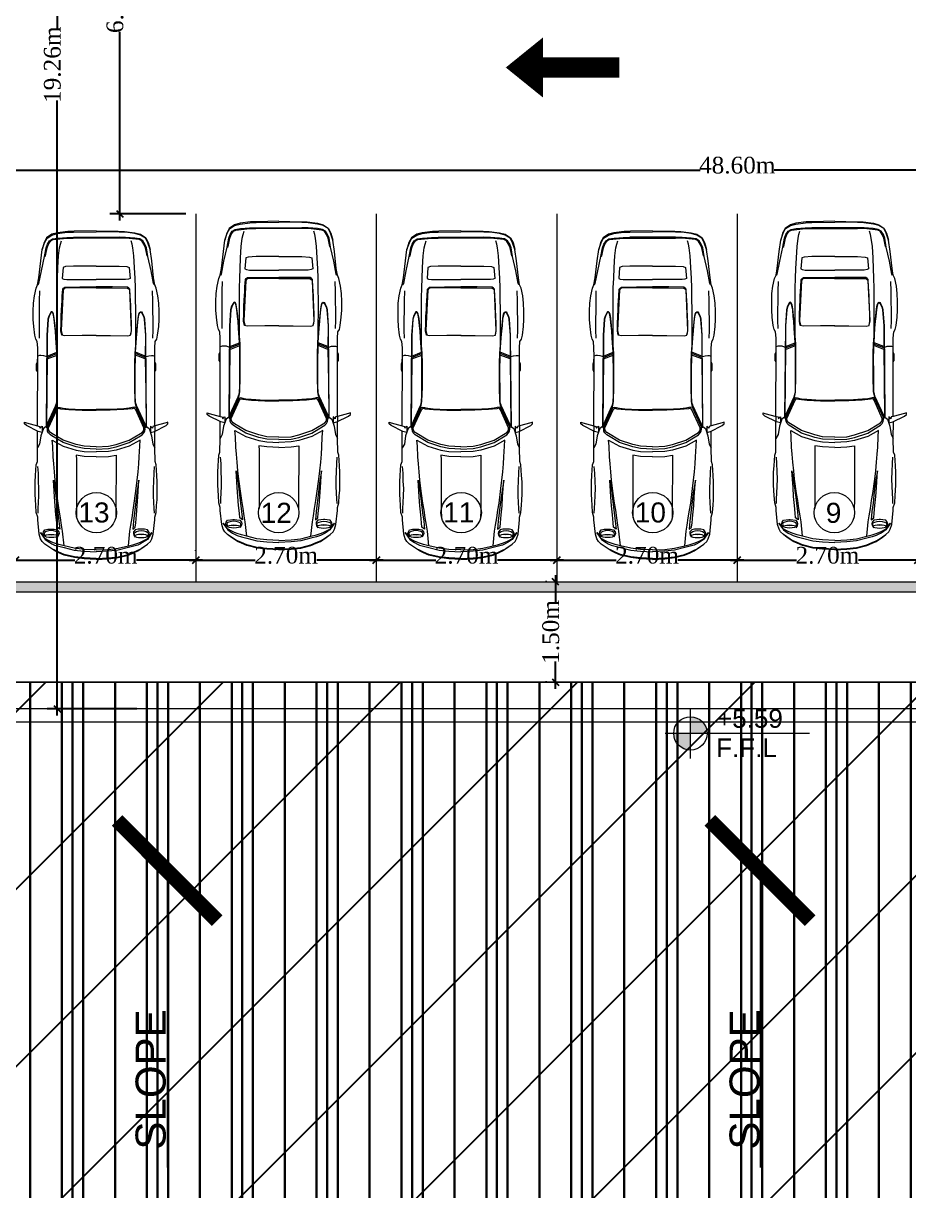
# Model space of a CAD drawing. Header units: millimetres. Extents: x -9083 to 924194, y -232449 to 321637.
# Drawn here: x 621405 to 634652, y 243493 to 260947 of the extents above; entities that cross this region are included whole.
import ezdxf

# ---------------------------------------------------------------- set-up
doc = ezdxf.new("R2010")
doc.units = ezdxf.units.MM
doc.header["$LTSCALE"] = 400
doc.header["$MEASUREMENT"] = 0
doc.header["$PDMODE"] = 3
doc.linetypes.add('CENTER', pattern=[2, 1.25, -0.25, 0.25, -0.25])
doc.layers.get('0').update_dxf_attribs({"lineweight": 0, "true_color": 0xff1414})
doc.layers.get('Defpoints').update_dxf_attribs({"color": 8, "lineweight": 5})
for name, color, linetype, lineweight in [('A-ANNO-DIMS', 134, 'Continuous', 9), ('A-TEXT', 7, 'Continuous', 0), ('AR-AXIS', 252, 'CENTER', 20), ('AR-dim-in', 134, 'Continuous', 0), ('AR-Level', 120, 'Continuous', 13), ('AR-Parapet', 2, 'Continuous', 18), ('AR-WALL', 1, 'Continuous', 30), ('DIM-OUT', 3, 'Continuous', 5), ('HATCH', 15, 'Continuous', 0), ('LANDSCAPE', 251, 'Continuous', 0), ('P-Furniture', 8, 'Continuous', 5), ('P-visible0', 111, 'Continuous', 18)]:
    doc.layers.add(name, color=color, linetype=linetype, lineweight=lineweight)
doc.layers.add('HACH', color=8, linetype='Continuous')
doc.styles.add('arial', font='arial.ttf', dxfattribs={"width": 0.8, "height": 2.2})
doc.styles.add('Arial_1', font='arial.ttf', dxfattribs={"height": 300})
doc.styles.add('FIRAS TEXT', font='arial.ttf')
doc.styles.add('ms-100', font='simplex.shx', dxfattribs={"width": 0.8})
doc.styles.add('ROMAN', font='times.ttf')
doc.dimstyles.new('ms-100', dxfattribs={"dimtxt": 0.4, "dimasz": 0.1, "dimexe": 0.1, "dimexo": 0.1, "dimgap": 0, "dimtad": 0, "dimdec": 0, "dimlfac": 100, "dimdsep": 46, "dimtxsty": 'ms-100', "dimblk": 'OPEN90', "dimcen": 0.15, "dimdle": 0.1, "dimse1": 1, "dimse2": 1, "dimclrd": 250, "dimclre": 250, "dimadec": 0, "dimazin": 0, "dimtfac": 1, "dimtdec": 0, "dimtix": 1, "dimtmove": 1, "dimatfit": 3, "dimldrblk": 'ARCHTICK', "dimfxl": 1, "dimtolj": 1, "dimtzin": 0, "dimlwd": -1, "dimlwe": -1, "dimarcsym": 0})
doc.dimstyles.new('SITE DIM', dxfattribs={"dimscale": 0, "dimtxt": 250, "dimasz": 100, "dimexe": 150, "dimexo": 150, "dimgap": 0, "dimtad": 0, "dimlfac": 0.001, "dimzin": 0, "dimdsep": 46, "dimtxsty": 'ROMAN', "dimblk": 'OBLIQUE', "dimcen": 150, "dimdle": 100, "dimclrd": 1, "dimclre": 1, "dimclrt": 3, "dimadec": 0, "dimazin": 0, "dimtfac": 100, "dimtix": 1, "dimtofl": 0, "dimtmove": 0, "dimatfit": 0, "dimldrblk": 'OBLIQUE', "dimfxl": 150, "dimtvp": 0.285714, "dimtolj": 1, "dimtzin": 0, "dimarcsym": 0})

# ---------------------------------------------------------------- blocks, each defined once
blk = doc.blocks.new('_Open90')
at = {"color": 0, "linetype": 'ByBlock', "lineweight": -2}
for p, q in [((-0.5, 0.5), (0, 0)), ((0, 0), (-1, 0)), ((0, 0), (-0.5, -0.5))]:
    blk.add_line(p, q, dxfattribs=at)
blk = doc.blocks.new('_Oblique')
at = {"color": 0, "linetype": 'ByBlock', "lineweight": -2}
blk.add_line((-0.5, -0.5), (0.5, 0.5), dxfattribs=at)
blk = doc.blocks.new('*D199')
at = {"layer": 'Defpoints', "color": 0, "transparency": 16777216}
for p in [(621914, 269961), (623258, 269961), (623256, 250696)]:
    blk.add_point(p, dxfattribs=at)
at = {"layer": 'DIM-OUT', "color": 1, "lineweight": -2, "transparency": 16777216}
for p, q in [((621914, 270061), (621914, 260865)), ((623108, 269961), (621764, 269961)), ((621914, 250596), (621914, 259792)), ((623106, 250696), (621764, 250696))]:
    blk.add_line(p, q, dxfattribs=at)
at = {"layer": 'DIM-OUT', "color": 1, "lineweight": -2, "transparency": 16777216, "xscale": 100, "yscale": 100, "zscale": 100}
for p, rotation in [((621914, 269961), 90), ((621914, 250696), 270)]:
    blk.add_blockref('_Oblique', p, dxfattribs=dict(at, rotation=rotation))
at = {"layer": 'DIM-OUT', "color": 3, "transparency": 16777216, "insert": (621841, 260328), "char_height": 250, "attachment_point": 5, "rotation": 90, "style": 'ROMAN'}
blk.add_mtext('\\A1;19.26m', dxfattribs=at)
blk = doc.blocks.new('Level-p')
h = blk.add_hatch(color=251)
h.paths.add_polyline_path([(0, 0.0025), (0, 0), (0.0025, 0, 0.414214)])
h.paths.add_polyline_path([(0, 0), (-0.0025, 0, 0.414214), (0, -0.0025)])
for p, q in [((0, -0.00375), (0, 0.00375)), ((0.01781, 0), (-0.00375, 0))]:
    blk.add_line(p, q)
blk.add_circle((0, 0), 0.0025)
at = {"style": 'arial'}
for p in [(0.00285, 0.0006), (0.00276, -0.00253)]:
    blk.add_attdef('F.F.L+1.20', p, '', height=0.002, dxfattribs=at)
blk = doc.blocks.new('CAR-10P')
at = {"layer": 'P-Furniture', "linetype": 'ByBlock'}
for p, q in [((-1.432, 1.572), (-1.363, 1.709)), ((-1.332, 1.709), (-1.367, 1.579)), ((-1.363, 1.709), (-1.344, 1.732)), ((-1.344, 1.732), (-1.324, 1.732)), ((-1.324, 1.732), (-1.332, 1.709)), ((-2.753, 1.493), (-2.721, 1.527)), ((-2.721, 1.527), (-2.69, 1.544)), ((-2.618, 1.545), (-2.699, 1.49)), ((-2.69, 1.544), (-2.635, 1.561)), ((-2.687, 1.495), (-2.618, 1.545)), ((-2.673, 1.504), (-2.65, 1.51)), ((-2.65, 1.51), (-2.627, 1.515)), ((-2.635, 1.561), (-2.47, 1.578)), ((-2.627, 1.515), (-2.608, 1.508)), ((-2.608, 1.508), (-2.585, 1.493)), ((-2.47, 1.578), (-2.436, 1.578)), ((-2.436, 1.578), (-2.382, 1.595)), ((-2.39, 1.574), (-2.333, 1.572)), ((-2.382, 1.595), (-2.296, 1.6)), ((-2.333, 1.572), (-2.268, 1.568)), ((-2.296, 1.6), (-2.236, 1.605)), ((-2.268, 1.568), (-2.185, 1.564)), ((-2.236, 1.605), (-2.168, 1.607)), ((-2.185, 1.564), (-2.102, 1.563)), ((-2.168, 1.607), (-2.102, 1.607)), ((-2.102, 1.607), (-2.022, 1.607)), ((-2.102, 1.563), (-2.015, 1.567)), ((-2.022, 1.607), (-1.948, 1.603)), ((-2.015, 1.567), (-1.92, 1.57)), ((-1.948, 1.603), (-1.823, 1.595)), ((-1.92, 1.57), (-1.845, 1.575)), ((-1.823, 1.595), (-1.785, 1.582)), ((-1.785, 1.582), (-1.626, 1.579)), ((-1.626, 1.579), (-1.428, 1.58)), ((-1.58, 1.555), (-1.626, 1.579)), ((-1.483, 1.54), (-1.58, 1.555)), ((-1.398, 1.511), (-1.483, 1.54)), ((-1.443, 1.527), (-1.432, 1.572)), ((-1.372, 1.527), (-1.443, 1.527)), ((-1.375, 1.48), (-1.398, 1.511)), ((-1.373, 1.555), (-1.395, 1.549)), ((-1.395, 1.549), (-1.378, 1.536)), ((-1.378, 1.536), (-1.372, 1.527)), ((-1.367, 1.579), (-1.373, 1.555)), ((-1.367, 1.579), (-0.551, 1.578)), ((-0.733, 1.579), (-0.728, 1.579)), ((-0.728, 1.579), (-0.713, 1.59)), ((-0.713, 1.59), (-0.639, 1.59)), ((-0.639, 1.59), (-0.616, 1.579)), ((-0.616, 1.579), (-0.585, 1.579)), ((-0.554, 1.478), (-0.545, 1.507)), ((-0.551, 1.578), (-0.45, 1.578)), ((-0.542, 1.556), (-0.551, 1.578)), ((-0.545, 1.507), (-0.542, 1.539)), ((-0.542, 1.539), (-0.542, 1.556)), ((-0.45, 1.578), (-0.377, 1.584)), ((-0.377, 1.584), (-0.348, 1.601)), ((-0.348, 1.601), (-0.302, 1.612)), ((-0.338, 1.555), (-0.243, 1.558)), ((-0.302, 1.612), (-0.203, 1.624)), ((-0.243, 1.558), (-0.127, 1.558)), ((-0.203, 1.624), (-0.12, 1.629)), ((-0.127, 1.558), (-0.015, 1.555)), ((-0.12, 1.629), (-0.02, 1.629)), ((-0.02, 1.629), (0.074, 1.626)), ((-0.015, 1.555), (0.1, 1.555)), ((0.074, 1.626), (0.16, 1.615)), ((0.1, 1.555), (0.216, 1.551)), ((0.16, 1.615), (0.248, 1.595)), ((0.248, 1.595), (0.288, 1.579)), ((0.288, 1.579), (0.368, 1.565)), ((0.288, 1.571), (0.302, 1.563)), ((0.302, 1.563), (0.452, 1.535)), ((0.368, 1.565), (0.567, 1.542)), ((0.452, 1.535), (0.619, 1.497)), ((0.567, 1.542), (0.701, 1.524)), ((0.701, 1.524), (0.781, 1.496)), ((0.783, 1.501), (0.701, 1.524)), ((-2.855, 1.33), (-2.834, 1.378)), ((-2.847, 1.33), (-2.825, 1.378)), ((-2.834, 1.378), (-2.787, 1.447)), ((-2.825, 1.378), (-2.807, 1.413)), ((-2.807, 1.413), (-2.753, 1.493)), ((-2.787, 1.447), (-2.753, 1.493)), ((-2.764, 1.379), (-2.779, 1.33)), ((-2.75, 1.41), (-2.764, 1.379)), ((-2.757, 1.33), (-2.741, 1.379)), ((-2.736, 1.436), (-2.75, 1.41)), ((-2.741, 1.379), (-2.73, 1.41)), ((-2.699, 1.49), (-2.736, 1.436)), ((-2.73, 1.41), (-2.718, 1.436)), ((-2.718, 1.436), (-2.687, 1.495)), ((-2.677, 1.418), (-2.676, 1.448)), ((-2.676, 1.389), (-2.677, 1.418)), ((-2.676, 1.448), (-2.672, 1.473)), ((-2.672, 1.364), (-2.676, 1.389)), ((-2.672, 1.473), (-2.666, 1.489)), ((-2.666, 1.489), (-2.658, 1.495)), ((-2.632, 1.503), (-2.658, 1.495)), ((-2.658, 1.495), (-2.652, 1.489)), ((-2.652, 1.489), (-2.646, 1.473)), ((-2.646, 1.473), (-2.642, 1.45)), ((-2.642, 1.448), (-2.646, 1.418)), ((-2.646, 1.418), (-2.641, 1.389)), ((-2.642, 1.389), (-2.645, 1.366)), ((-2.642, 1.45), (-2.64, 1.418)), ((-2.64, 1.418), (-2.642, 1.389)), ((-2.617, 1.497), (-2.632, 1.503)), ((-2.606, 1.477), (-2.617, 1.497)), ((-2.598, 1.448), (-2.606, 1.477)), ((-2.606, 1.363), (-2.598, 1.391)), ((-2.595, 1.42), (-2.598, 1.448)), ((-2.598, 1.391), (-2.595, 1.42)), ((-2.585, 1.493), (-2.579, 1.458)), ((-2.579, 1.384), (-2.585, 1.35)), ((-2.579, 1.458), (-2.578, 1.43)), ((-2.578, 1.413), (-2.579, 1.384)), ((-2.578, 1.43), (-2.578, 1.413)), ((-2.411, 1.363), (-2.305, 1.373)), ((-2.305, 1.373), (-2.2, 1.38)), ((-2.2, 1.38), (-2.005, 1.393)), ((-2.005, 1.393), (-2.151, 1.368)), ((-2.102, 1.361), (-2.005, 1.372)), ((-2.005, 1.372), (-1.905, 1.381)), ((-1.905, 1.381), (-1.811, 1.39)), ((-1.811, 1.39), (-1.729, 1.396)), ((-1.729, 1.396), (-1.605, 1.401)), ((-1.605, 1.401), (-1.533, 1.407)), ((-1.533, 1.407), (-1.604, 1.279)), ((-1.562, 1.279), (-1.483, 1.41)), ((-1.534, 1.279), (-1.456, 1.41)), ((-1.483, 1.41), (-1.47, 1.428)), ((-1.47, 1.428), (-1.449, 1.45)), ((-1.456, 1.41), (-1.443, 1.428)), ((-1.449, 1.45), (-1.428, 1.461)), ((-1.443, 1.428), (-1.42, 1.448)), ((-1.428, 1.461), (-1.405, 1.463)), ((-1.42, 1.448), (-1.391, 1.45)), ((-1.405, 1.463), (-1.381, 1.463)), ((-1.375, 1.478), (-1.391, 1.472)), ((-1.391, 1.472), (-1.369, 1.465)), ((-1.391, 1.45), (-1.177, 1.353)), ((-1.381, 1.463), (-1.166, 1.365)), ((-0.305, 1.47), (-1.375, 1.478)), ((-1.362, 1.475), (-1.371, 1.472)), ((-1.371, 1.472), (-1.348, 1.465)), ((-1.369, 1.465), (-1.156, 1.368)), ((-0.958, 1.471), (-1.362, 1.475)), ((-1.348, 1.465), (-1.136, 1.368)), ((-0.582, 1.467), (-0.958, 1.471)), ((-0.554, 1.467), (-0.582, 1.467)), ((-0.582, 1.467), (-0.536, 1.351)), ((-0.565, 1.467), (-0.519, 1.352)), ((-0.554, 1.467), (-0.554, 1.478)), ((-0.305, 1.467), (-0.554, 1.467)), ((-0.548, 1.467), (-0.503, 1.353)), ((-0.334, 1.364), (-0.251, 1.37)), ((-0.117, 1.457), (-0.305, 1.47)), ((-0.117, 1.454), (-0.305, 1.467)), ((-0.252, 1.368), (-0.188, 1.373)), ((-0.251, 1.37), (-0.195, 1.376)), ((-0.195, 1.376), (-0.116, 1.384)), ((-0.188, 1.373), (-0.106, 1.383)), ((-0.081, 1.449), (-0.117, 1.457)), ((-0.082, 1.444), (-0.117, 1.454)), ((-0.116, 1.384), (-0.065, 1.392)), ((-0.106, 1.383), (-0.057, 1.391)), ((-0.046, 1.426), (-0.082, 1.444)), ((-0.042, 1.429), (-0.081, 1.449)), ((-0.065, 1.392), (-0.041, 1.401)), ((-0.057, 1.391), (-0.037, 1.401)), ((-0.035, 1.418), (-0.046, 1.426)), ((-0.03, 1.421), (-0.042, 1.429)), ((-0.041, 1.401), (-0.035, 1.408)), ((-0.037, 1.401), (-0.029, 1.409)), ((-0.035, 1.408), (-0.035, 1.418)), ((-0.029, 1.409), (-0.03, 1.421)), ((0.619, 1.497), (0.722, 1.48)), ((0.619, 1.497), (0.627, 1.487)), ((0.627, 1.487), (0.722, 1.468)), ((0.722, 1.48), (0.764, 1.462)), ((0.722, 1.468), (0.764, 1.45)), ((0.764, 1.462), (0.804, 1.438)), ((0.764, 1.45), (0.804, 1.425)), ((0.781, 1.496), (0.835, 1.467)), ((0.838, 1.473), (0.783, 1.501)), ((0.804, 1.438), (0.825, 1.403)), ((0.804, 1.425), (0.818, 1.396)), ((0.818, 1.396), (0.835, 1.237)), ((0.825, 1.403), (0.836, 1.342)), ((0.835, 1.467), (0.871, 1.41)), ((0.88, 1.41), (0.838, 1.473)), ((0.871, 1.41), (0.889, 1.345)), ((0.898, 1.345), (0.88, 1.41)), ((-2.912, 1.147), (-2.882, 1.267)), ((-2.904, 1.147), (-2.874, 1.267)), ((-2.882, 1.267), (-2.855, 1.33)), ((-2.874, 1.267), (-2.847, 1.33)), ((-2.795, 1.268), (-2.825, 1.148)), ((-2.802, 1.148), (-2.772, 1.268)), ((-2.779, 1.33), (-2.795, 1.268)), ((-2.772, 1.268), (-2.757, 1.33)), ((-2.772, 1.268), (-2.602, 1.285)), ((-2.65, 1.333), (-2.673, 1.347)), ((-2.666, 1.348), (-2.672, 1.364)), ((-2.658, 1.343), (-2.666, 1.348)), ((-2.651, 1.349), (-2.658, 1.343)), ((-2.658, 1.343), (-2.64, 1.338)), ((-2.645, 1.366), (-2.651, 1.349)), ((-2.627, 1.327), (-2.65, 1.333)), ((-2.64, 1.338), (-2.632, 1.337)), ((-2.632, 1.337), (-2.617, 1.344)), ((-2.608, 1.329), (-2.627, 1.327)), ((-2.617, 1.344), (-2.606, 1.363)), ((-2.585, 1.35), (-2.608, 1.329)), ((-2.602, 1.285), (-2.532, 1.297)), ((-2.58, 1.318), (-2.555, 1.349)), ((-2.483, 1.328), (-2.58, 1.318)), ((-2.555, 1.349), (-2.504, 1.354)), ((-2.532, 1.297), (-2.447, 1.31)), ((-2.504, 1.354), (-2.411, 1.363)), ((-2.385, 1.341), (-2.483, 1.328)), ((-2.447, 1.31), (-2.355, 1.324)), ((-2.29, 1.352), (-2.385, 1.341)), ((-2.355, 1.324), (-2.273, 1.338)), ((-2.151, 1.368), (-2.29, 1.352)), ((-2.273, 1.338), (-2.102, 1.361)), ((-1.604, 1.279), (-1.65, 1.125)), ((-1.614, 1.125), (-1.562, 1.279)), ((-1.585, 1.125), (-1.534, 1.279)), ((-1.177, 1.353), (-1.165, 1.345)), ((-1.166, 1.312), (-1.176, 1.214)), ((-1.16, 1.279), (-1.167, 1.216)), ((-1.166, 1.365), (-1.153, 1.358)), ((-1.16, 1.335), (-1.166, 1.312)), ((-1.165, 1.345), (-1.16, 1.335)), ((-1.153, 1.315), (-1.16, 1.279)), ((-1.156, 1.368), (-1.142, 1.363)), ((-1.153, 1.358), (-1.147, 1.342)), ((-1.147, 1.342), (-1.153, 1.315)), ((-1.142, 1.363), (-1.126, 1.357)), ((-1.136, 1.368), (-1.121, 1.363)), ((-1.126, 1.357), (-1.077, 1.348)), ((-1.121, 1.363), (-1.106, 1.357)), ((-1.106, 1.357), (-1.085, 1.352)), ((-1.085, 1.352), (-1.011, 1.349)), ((-1.077, 1.348), (-0.913, 1.344)), ((-1.011, 1.349), (-0.913, 1.349)), ((-0.913, 1.349), (-0.809, 1.349)), ((-0.913, 1.344), (-0.733, 1.344)), ((-0.809, 1.349), (-0.733, 1.348)), ((-0.733, 1.348), (-0.536, 1.351)), ((-0.733, 1.344), (-0.626, 1.344)), ((-0.626, 1.344), (-0.517, 1.347)), ((-0.536, 1.351), (-0.502, 1.353)), ((-0.517, 1.347), (-0.422, 1.354)), ((-0.502, 1.353), (-0.334, 1.364)), ((-0.422, 1.354), (-0.334, 1.359)), ((-0.422, 1.354), (-0.014, 1.354)), ((-0.334, 1.359), (-0.252, 1.368)), ((-0.311, 1.262), (-0.302, 1.294)), ((-0.306, 1.056), (-0.311, 1.262)), ((-0.302, 1.294), (-0.251, 1.305)), ((-0.248, 1.302), (-0.299, 1.291)), ((-0.251, 1.305), (-0.17, 1.303)), ((0.228, 1.28), (-0.248, 1.302)), ((-0.17, 1.303), (-0.081, 1.301)), ((-0.081, 1.301), (-0.002, 1.297)), ((-0.014, 1.354), (0.131, 1.353)), ((-0.002, 1.297), (0.043, 1.295)), ((0.043, 1.295), (0.102, 1.292)), ((0.102, 1.292), (0.154, 1.289)), ((0.131, 1.353), (0.256, 1.351)), ((0.154, 1.289), (0.238, 1.283)), ((0.24, 1.27), (0.228, 1.28)), ((0.238, 1.283), (0.25, 1.273)), ((0.249, 1.255), (0.24, 1.27)), ((0.251, 1.079), (0.249, 1.255)), ((0.25, 1.273), (0.26, 1.258)), ((0.256, 1.351), (0.363, 1.347)), ((0.26, 1.258), (0.263, 1.082)), ((0.354, 1.271), (0.348, 1.236)), ((0.348, 1.236), (0.348, 1.082)), ((0.363, 1.289), (0.354, 1.271)), ((0.363, 1.347), (0.491, 1.341)), ((0.492, 1.278), (0.363, 1.289)), ((0.491, 1.341), (0.627, 1.333)), ((0.502, 1.25), (0.492, 1.278)), ((0.506, 1.159), (0.502, 1.25)), ((0.627, 1.333), (0.722, 1.321)), ((0.722, 1.321), (0.764, 1.311)), ((0.764, 1.311), (0.804, 1.299)), ((0.835, 1.237), (0.836, 1.16)), ((0.836, 1.342), (0.843, 1.236)), ((0.843, 1.236), (0.846, 1.159)), ((0.889, 1.345), (0.903, 1.233)), ((0.913, 1.224), (0.898, 1.345)), ((0.903, 1.233), (0.906, 1.158)), ((-2.925, 1.033), (-2.912, 1.147)), ((-2.916, 1.033), (-2.904, 1.147)), ((-2.825, 1.148), (-2.838, 1.034)), ((-2.815, 1.034), (-2.802, 1.148)), ((-2.355, 1.122), (-2.447, 1.121)), ((-1.763, 1.124), (-2.355, 1.122)), ((-1.711, 1.125), (-1.763, 1.124)), ((-1.725, 1.033), (-1.711, 1.125)), ((-1.65, 1.125), (-1.667, 1.033)), ((-1.634, 1.033), (-1.614, 1.125)), ((-1.605, 1.033), (-1.585, 1.125)), ((-1.176, 1.214), (-1.183, 1.056)), ((-1.167, 1.216), (-1.176, 1.056)), ((0.506, 0.891), (0.506, 1.159)), ((0.836, 0.622), (0.836, 1.16)), ((0.846, 1.159), (0.846, 0.623)), ((0.906, 1.158), (0.91, 0.891)), ((0.916, 1.15), (0.913, 1.224)), ((0.921, 0.891), (0.916, 1.15)), ((-2.932, 0.891), (-2.925, 1.033)), ((-2.924, 0.891), (-2.916, 1.033)), ((-2.838, 1.034), (-2.845, 0.891)), ((-2.822, 0.891), (-2.815, 1.034)), ((-1.731, 0.891), (-1.725, 1.033)), ((-1.667, 1.033), (-1.673, 0.891)), ((-1.639, 0.891), (-1.634, 1.033)), ((-1.611, 0.891), (-1.605, 1.033)), ((-1.183, 1.056), (-1.184, 0.891)), ((-1.176, 1.056), (-1.175, 0.891)), ((-0.305, 0.89), (-0.306, 1.056)), ((0.251, 0.89), (0.251, 1.079)), ((0.263, 1.082), (0.263, 0.891)), ((0.348, 1.082), (0.348, 0.891)), ((-2.932, 0.891), (-2.925, 0.748)), ((-2.932, 0.891), (-2.932, 0.891)), ((-2.924, 0.891), (-2.916, 0.748)), ((-2.838, 0.748), (-2.845, 0.891)), ((-2.822, 0.891), (-2.815, 0.748)), ((-1.731, 0.891), (-1.725, 0.748)), ((-1.667, 0.748), (-1.673, 0.891)), ((-1.639, 0.891), (-1.634, 0.748)), ((-1.611, 0.891), (-1.605, 0.748)), ((-1.183, 0.726), (-1.184, 0.891)), ((-1.176, 0.726), (-1.175, 0.891)), ((-0.305, 0.891), (-0.306, 0.725)), ((0.251, 0.891), (0.251, 0.703)), ((0.263, 0.7), (0.263, 0.891)), ((0.348, 0.7), (0.348, 0.891)), ((0.506, 0.891), (0.506, 0.623)), ((0.906, 0.623), (0.91, 0.891)), ((0.921, 0.89), (0.916, 0.632)), ((-2.925, 0.748), (-2.912, 0.634)), ((-2.916, 0.748), (-2.904, 0.634)), ((-2.825, 0.634), (-2.838, 0.748)), ((-2.815, 0.748), (-2.802, 0.634)), ((-1.725, 0.748), (-1.711, 0.657)), ((-1.65, 0.657), (-1.667, 0.748)), ((-1.634, 0.748), (-1.614, 0.657)), ((-1.605, 0.748), (-1.585, 0.657)), ((-1.176, 0.568), (-1.183, 0.726)), ((-1.167, 0.566), (-1.176, 0.726)), ((-0.306, 0.725), (-0.311, 0.52)), ((0.251, 0.703), (0.249, 0.527)), ((0.26, 0.524), (0.263, 0.7)), ((0.348, 0.546), (0.348, 0.7)), ((-2.912, 0.634), (-2.882, 0.514)), ((-2.904, 0.634), (-2.874, 0.514)), ((-2.795, 0.514), (-2.825, 0.634)), ((-2.802, 0.634), (-2.772, 0.514)), ((-2.355, 0.659), (-2.447, 0.66)), ((-1.763, 0.657), (-2.355, 0.659)), ((-1.711, 0.657), (-1.763, 0.657)), ((-1.604, 0.503), (-1.65, 0.657)), ((-1.614, 0.657), (-1.562, 0.503)), ((-1.585, 0.657), (-1.534, 0.503)), ((-1.166, 0.47), (-1.176, 0.568)), ((-1.16, 0.503), (-1.167, 0.566)), ((0.506, 0.623), (0.502, 0.532)), ((0.835, 0.545), (0.836, 0.622)), ((0.843, 0.546), (0.846, 0.623)), ((0.889, 0.437), (0.903, 0.549)), ((0.913, 0.558), (0.898, 0.437)), ((0.903, 0.549), (0.906, 0.623)), ((0.916, 0.632), (0.913, 0.558)), ((-2.882, 0.514), (-2.855, 0.452)), ((-2.874, 0.514), (-2.847, 0.452)), ((-2.855, 0.452), (-2.834, 0.403)), ((-2.847, 0.452), (-2.825, 0.403)), ((-2.779, 0.451), (-2.795, 0.514)), ((-2.764, 0.403), (-2.779, 0.451)), ((-2.772, 0.514), (-2.602, 0.496)), ((-2.772, 0.514), (-2.757, 0.451)), ((-2.757, 0.451), (-2.741, 0.403)), ((-2.672, 0.418), (-2.676, 0.393)), ((-2.65, 0.449), (-2.673, 0.435)), ((-2.666, 0.433), (-2.672, 0.418)), ((-2.658, 0.439), (-2.666, 0.433)), ((-2.658, 0.439), (-2.64, 0.443)), ((-2.651, 0.433), (-2.658, 0.439)), ((-2.645, 0.416), (-2.651, 0.433)), ((-2.627, 0.454), (-2.65, 0.449)), ((-2.642, 0.393), (-2.645, 0.416)), ((-2.64, 0.443), (-2.632, 0.445)), ((-2.632, 0.445), (-2.617, 0.437)), ((-2.608, 0.452), (-2.627, 0.454)), ((-2.617, 0.437), (-2.606, 0.419)), ((-2.585, 0.432), (-2.608, 0.452)), ((-2.606, 0.419), (-2.598, 0.39)), ((-2.602, 0.496), (-2.532, 0.484)), ((-2.579, 0.398), (-2.585, 0.432)), ((-2.58, 0.463), (-2.555, 0.432)), ((-2.483, 0.453), (-2.58, 0.463)), ((-2.555, 0.432), (-2.504, 0.428)), ((-2.532, 0.484), (-2.447, 0.471)), ((-2.504, 0.428), (-2.411, 0.419)), ((-2.385, 0.441), (-2.483, 0.453)), ((-2.447, 0.471), (-2.355, 0.458)), ((-2.411, 0.419), (-2.305, 0.409)), ((-2.29, 0.43), (-2.385, 0.441)), ((-2.355, 0.458), (-2.273, 0.444)), ((-2.151, 0.413), (-2.29, 0.43)), ((-2.273, 0.444), (-2.102, 0.421)), ((-2.005, 0.389), (-2.151, 0.413)), ((-2.102, 0.421), (-2.005, 0.41)), ((-1.533, 0.375), (-1.604, 0.503)), ((-1.562, 0.503), (-1.483, 0.372)), ((-1.534, 0.503), (-1.456, 0.372)), ((-1.391, 0.331), (-1.177, 0.428)), ((-1.381, 0.319), (-1.166, 0.417)), ((-1.369, 0.317), (-1.156, 0.414)), ((-1.348, 0.317), (-1.136, 0.414)), ((-1.177, 0.428), (-1.165, 0.436)), ((-1.16, 0.447), (-1.166, 0.47)), ((-1.166, 0.417), (-1.153, 0.423)), ((-1.165, 0.436), (-1.16, 0.447)), ((-1.153, 0.467), (-1.16, 0.503)), ((-1.156, 0.414), (-1.142, 0.419)), ((-1.147, 0.44), (-1.153, 0.467)), ((-1.153, 0.423), (-1.147, 0.44)), ((-1.142, 0.419), (-1.126, 0.425)), ((-1.136, 0.414), (-1.121, 0.419)), ((-1.126, 0.425), (-1.077, 0.433)), ((-1.121, 0.419), (-1.106, 0.425)), ((-1.106, 0.425), (-1.085, 0.43)), ((-1.085, 0.43), (-1.011, 0.432)), ((-1.077, 0.433), (-0.913, 0.437)), ((-1.011, 0.432), (-0.913, 0.432)), ((-0.913, 0.437), (-0.733, 0.437)), ((-0.913, 0.432), (-0.809, 0.433)), ((-0.809, 0.433), (-0.733, 0.433)), ((-0.733, 0.437), (-0.626, 0.437)), ((-0.733, 0.433), (-0.536, 0.43)), ((-0.626, 0.437), (-0.517, 0.434)), ((-0.582, 0.315), (-0.536, 0.43)), ((-0.565, 0.315), (-0.519, 0.43)), ((-0.548, 0.315), (-0.503, 0.429)), ((-0.536, 0.43), (-0.502, 0.429)), ((-0.517, 0.434), (-0.422, 0.428)), ((-0.502, 0.429), (-0.334, 0.417)), ((-0.422, 0.428), (-0.014, 0.427)), ((-0.422, 0.428), (-0.334, 0.422)), ((-0.334, 0.422), (-0.252, 0.414)), ((-0.334, 0.417), (-0.251, 0.412)), ((-0.311, 0.52), (-0.302, 0.487)), ((-0.302, 0.487), (-0.251, 0.477)), ((-0.248, 0.48), (-0.299, 0.49)), ((-0.252, 0.414), (-0.188, 0.408)), ((-0.251, 0.477), (-0.17, 0.478)), ((-0.251, 0.412), (-0.195, 0.405)), ((0.228, 0.502), (-0.248, 0.48)), ((-0.17, 0.478), (-0.081, 0.481)), ((-0.081, 0.481), (-0.002, 0.485)), ((-0.014, 0.427), (0.131, 0.429)), ((-0.002, 0.485), (0.043, 0.486)), ((0.043, 0.486), (0.102, 0.49)), ((0.102, 0.49), (0.154, 0.493)), ((0.131, 0.429), (0.256, 0.43)), ((0.154, 0.493), (0.238, 0.498)), ((0.24, 0.511), (0.228, 0.502)), ((0.238, 0.498), (0.25, 0.509)), ((0.249, 0.527), (0.24, 0.511)), ((0.25, 0.509), (0.26, 0.524)), ((0.256, 0.43), (0.363, 0.435)), ((0.354, 0.511), (0.348, 0.546)), ((0.363, 0.493), (0.354, 0.511)), ((0.492, 0.504), (0.363, 0.493)), ((0.363, 0.435), (0.491, 0.441)), ((0.491, 0.441), (0.627, 0.449)), ((0.502, 0.532), (0.492, 0.504)), ((0.627, 0.449), (0.722, 0.461)), ((0.722, 0.461), (0.764, 0.47)), ((0.764, 0.47), (0.804, 0.482)), ((0.818, 0.386), (0.835, 0.545)), ((0.825, 0.379), (0.836, 0.439)), ((0.836, 0.439), (0.843, 0.546)), ((0.871, 0.372), (0.889, 0.437)), ((0.898, 0.437), (0.88, 0.372)), ((-2.834, 0.403), (-2.787, 0.335)), ((-2.825, 0.403), (-2.807, 0.369)), ((-2.807, 0.369), (-2.753, 0.289)), ((-2.787, 0.335), (-2.753, 0.289)), ((-2.75, 0.371), (-2.764, 0.403)), ((-2.753, 0.289), (-2.721, 0.255)), ((-2.736, 0.346), (-2.75, 0.371)), ((-2.741, 0.403), (-2.73, 0.371)), ((-2.699, 0.291), (-2.736, 0.346)), ((-2.73, 0.371), (-2.718, 0.346)), ((-2.718, 0.346), (-2.687, 0.286)), ((-2.618, 0.237), (-2.699, 0.291)), ((-2.687, 0.286), (-2.618, 0.237)), ((-2.676, 0.393), (-2.677, 0.363)), ((-2.677, 0.363), (-2.676, 0.334)), ((-2.676, 0.334), (-2.672, 0.309)), ((-2.673, 0.278), (-2.65, 0.272)), ((-2.672, 0.309), (-2.666, 0.292)), ((-2.666, 0.292), (-2.658, 0.286)), ((-2.658, 0.286), (-2.652, 0.292)), ((-2.632, 0.278), (-2.658, 0.286)), ((-2.652, 0.292), (-2.646, 0.309)), ((-2.646, 0.363), (-2.641, 0.392)), ((-2.642, 0.334), (-2.646, 0.363)), ((-2.646, 0.309), (-2.642, 0.331)), ((-2.64, 0.363), (-2.642, 0.393)), ((-2.642, 0.331), (-2.64, 0.363)), ((-2.617, 0.285), (-2.632, 0.278)), ((-2.606, 0.305), (-2.617, 0.285)), ((-2.608, 0.273), (-2.585, 0.289)), ((-2.598, 0.333), (-2.606, 0.305)), ((-2.598, 0.39), (-2.595, 0.362)), ((-2.595, 0.362), (-2.598, 0.333)), ((-2.585, 0.289), (-2.579, 0.323)), ((-2.578, 0.369), (-2.579, 0.398)), ((-2.579, 0.323), (-2.578, 0.352)), ((-2.578, 0.352), (-2.578, 0.369)), ((-2.305, 0.409), (-2.2, 0.402)), ((-2.2, 0.402), (-2.005, 0.389)), ((-2.005, 0.41), (-1.905, 0.4)), ((-1.905, 0.4), (-1.811, 0.392)), ((-1.811, 0.392), (-1.729, 0.386)), ((-1.729, 0.386), (-1.605, 0.381)), ((-1.605, 0.381), (-1.533, 0.375)), ((-1.483, 0.372), (-1.47, 0.353)), ((-1.47, 0.353), (-1.449, 0.332)), ((-1.456, 0.372), (-1.443, 0.353)), ((-1.449, 0.332), (-1.428, 0.32)), ((-1.443, 0.353), (-1.42, 0.333)), ((-1.428, 0.32), (-1.405, 0.318)), ((-1.42, 0.333), (-1.391, 0.331)), ((-1.405, 0.318), (-1.381, 0.319)), ((-1.375, 0.301), (-1.398, 0.27)), ((-1.391, 0.309), (-1.369, 0.317)), ((-1.375, 0.303), (-1.391, 0.309)), ((-0.305, 0.312), (-1.375, 0.303)), ((-1.371, 0.309), (-1.348, 0.317)), ((-1.362, 0.306), (-1.371, 0.309)), ((-0.958, 0.31), (-1.362, 0.306)), ((-0.582, 0.315), (-0.958, 0.31)), ((-0.554, 0.315), (-0.582, 0.315)), ((-0.305, 0.314), (-0.554, 0.315)), ((-0.554, 0.315), (-0.554, 0.303)), ((-0.554, 0.303), (-0.545, 0.275)), ((-0.545, 0.275), (-0.542, 0.243)), ((-0.117, 0.328), (-0.305, 0.314)), ((-0.117, 0.324), (-0.305, 0.312)), ((-0.195, 0.405), (-0.116, 0.398)), ((-0.188, 0.408), (-0.106, 0.399)), ((-0.082, 0.337), (-0.117, 0.328)), ((-0.081, 0.333), (-0.117, 0.324)), ((-0.116, 0.398), (-0.065, 0.389)), ((-0.106, 0.399), (-0.057, 0.391)), ((-0.046, 0.355), (-0.082, 0.337)), ((-0.042, 0.352), (-0.081, 0.333)), ((-0.065, 0.389), (-0.041, 0.381)), ((-0.057, 0.391), (-0.037, 0.381)), ((-0.035, 0.364), (-0.046, 0.355)), ((-0.03, 0.361), (-0.042, 0.352)), ((-0.041, 0.381), (-0.035, 0.373)), ((-0.037, 0.381), (-0.029, 0.373)), ((-0.035, 0.373), (-0.035, 0.364)), ((-0.029, 0.373), (-0.03, 0.361)), ((0.452, 0.247), (0.619, 0.284)), ((0.619, 0.284), (0.722, 0.302)), ((0.619, 0.284), (0.627, 0.294)), ((0.627, 0.294), (0.722, 0.314)), ((0.701, 0.258), (0.781, 0.286)), ((0.783, 0.28), (0.701, 0.258)), ((0.722, 0.314), (0.764, 0.331)), ((0.722, 0.302), (0.764, 0.319)), ((0.764, 0.331), (0.804, 0.357)), ((0.764, 0.319), (0.804, 0.344)), ((0.781, 0.286), (0.835, 0.314)), ((0.838, 0.309), (0.783, 0.28)), ((0.804, 0.357), (0.818, 0.386)), ((0.804, 0.344), (0.825, 0.379)), ((0.835, 0.314), (0.871, 0.372)), ((0.88, 0.372), (0.838, 0.309)), ((-2.721, 0.255), (-2.69, 0.238)), ((-2.69, 0.238), (-2.635, 0.221)), ((-2.65, 0.272), (-2.627, 0.266)), ((-2.635, 0.221), (-2.47, 0.203)), ((-2.627, 0.266), (-2.608, 0.273)), ((-2.47, 0.203), (-2.436, 0.203)), ((-2.436, 0.203), (-2.382, 0.187)), ((-2.39, 0.207), (-2.333, 0.21)), ((-2.382, 0.187), (-2.296, 0.182)), ((-2.333, 0.21), (-2.268, 0.214)), ((-2.296, 0.182), (-2.236, 0.177)), ((-2.268, 0.214), (-2.185, 0.218)), ((-2.236, 0.177), (-2.168, 0.174)), ((-2.185, 0.218), (-2.102, 0.219)), ((-2.168, 0.174), (-2.102, 0.174)), ((-2.102, 0.219), (-2.015, 0.215)), ((-2.102, 0.174), (-2.022, 0.174)), ((-2.022, 0.174), (-1.948, 0.179)), ((-2.015, 0.215), (-1.92, 0.212)), ((-1.948, 0.179), (-1.823, 0.187)), ((-1.92, 0.212), (-1.845, 0.207)), ((-1.823, 0.187), (-1.785, 0.2)), ((-1.785, 0.2), (-1.626, 0.202)), ((-1.58, 0.226), (-1.626, 0.202)), ((-1.626, 0.202), (-1.428, 0.202)), ((-1.483, 0.242), (-1.58, 0.226)), ((-1.398, 0.27), (-1.483, 0.242)), ((-1.443, 0.255), (-1.432, 0.209)), ((-1.372, 0.255), (-1.443, 0.255)), ((-1.432, 0.209), (-1.363, 0.072)), ((-1.367, 0.202), (-1.428, 0.202)), ((-1.395, 0.232), (-1.378, 0.246)), ((-1.373, 0.226), (-1.395, 0.232)), ((-1.378, 0.246), (-1.372, 0.255)), ((-1.367, 0.203), (-1.373, 0.226)), ((-1.367, 0.202), (-0.551, 0.204)), ((-1.332, 0.072), (-1.367, 0.203)), ((-0.733, 0.203), (-0.728, 0.203)), ((-0.728, 0.203), (-0.713, 0.192)), ((-0.713, 0.192), (-0.639, 0.192)), ((-0.639, 0.192), (-0.616, 0.203)), ((-0.616, 0.203), (-0.585, 0.203)), ((-0.542, 0.225), (-0.551, 0.204)), ((-0.551, 0.204), (-0.45, 0.203)), ((-0.542, 0.243), (-0.542, 0.225)), ((-0.45, 0.203), (-0.377, 0.198)), ((-0.377, 0.198), (-0.348, 0.181)), ((-0.348, 0.181), (-0.302, 0.17)), ((-0.338, 0.227), (-0.243, 0.224)), ((-0.302, 0.17), (-0.203, 0.158)), ((-0.243, 0.224), (-0.127, 0.224)), ((-0.203, 0.158), (-0.12, 0.152)), ((-0.127, 0.224), (-0.015, 0.227)), ((-0.12, 0.152), (-0.02, 0.152)), ((-0.02, 0.152), (0.074, 0.155)), ((-0.015, 0.227), (0.1, 0.227)), ((0.074, 0.155), (0.16, 0.166)), ((0.1, 0.227), (0.216, 0.23)), ((0.16, 0.166), (0.248, 0.186)), ((0.248, 0.186), (0.288, 0.203)), ((0.288, 0.21), (0.302, 0.218)), ((0.288, 0.203), (0.368, 0.217)), ((0.302, 0.218), (0.452, 0.247)), ((0.368, 0.217), (0.567, 0.24)), ((0.567, 0.24), (0.701, 0.258)), ((-1.363, 0.072), (-1.344, 0.05)), ((-1.344, 0.05), (-1.324, 0.05)), ((-1.324, 0.05), (-1.332, 0.072))]:
    blk.add_line(p, q, dxfattribs=at)
blk = doc.blocks.new('*D272')
at = {"layer": 'Defpoints', "color": 0, "transparency": 16777216}
for p in [(632087, 252918), (632087, 252918), (634787, 252918)]:
    blk.add_point(p, dxfattribs=at)
at = {"layer": 'DIM-OUT', "color": 1, "lineweight": -2, "transparency": 16777216}
for p, q in [((631987, 252918), (632975, 252918)), ((634887, 252918), (633899, 252918))]:
    blk.add_line(p, q, dxfattribs=at)
at = {"layer": 'DIM-OUT', "color": 1, "lineweight": -2, "transparency": 16777216, "xscale": 100, "yscale": 100, "zscale": 100, "rotation": 180}
blk.add_blockref('_Oblique', (632087, 252918), dxfattribs=at)
at = {"layer": 'DIM-OUT', "color": 1, "lineweight": -2, "transparency": 16777216, "xscale": 100, "yscale": 100, "zscale": 100}
blk.add_blockref('_Oblique', (634787, 252918), dxfattribs=at)
at = {"layer": 'DIM-OUT', "color": 3, "transparency": 16777216, "insert": (633437, 252991), "char_height": 250, "attachment_point": 5, "style": 'ROMAN'}
blk.add_mtext('\\A1;2.70m', dxfattribs=at)
blk = doc.blocks.new('*D273')
at = {"layer": 'Defpoints', "color": 0, "transparency": 16777216}
for p in [(629387, 252918), (629387, 252918), (632087, 252918)]:
    blk.add_point(p, dxfattribs=at)
at = {"layer": 'DIM-OUT', "color": 1, "lineweight": -2, "transparency": 16777216}
for p, q in [((629287, 252918), (630275, 252918)), ((632187, 252918), (631199, 252918))]:
    blk.add_line(p, q, dxfattribs=at)
at = {"layer": 'DIM-OUT', "color": 1, "lineweight": -2, "transparency": 16777216, "xscale": 100, "yscale": 100, "zscale": 100, "rotation": 180}
blk.add_blockref('_Oblique', (629387, 252918), dxfattribs=at)
at = {"layer": 'DIM-OUT', "color": 1, "lineweight": -2, "transparency": 16777216, "xscale": 100, "yscale": 100, "zscale": 100}
blk.add_blockref('_Oblique', (632087, 252918), dxfattribs=at)
at = {"layer": 'DIM-OUT', "color": 3, "transparency": 16777216, "insert": (630737, 252991), "char_height": 250, "attachment_point": 5, "style": 'ROMAN'}
blk.add_mtext('\\A1;2.70m', dxfattribs=at)
blk = doc.blocks.new('*D274')
at = {"layer": 'Defpoints', "color": 0, "transparency": 16777216}
for p in [(626687, 252918), (626687, 252918), (629387, 252918)]:
    blk.add_point(p, dxfattribs=at)
at = {"layer": 'DIM-OUT', "color": 1, "lineweight": -2, "transparency": 16777216}
for p, q in [((626587, 252918), (627575, 252918)), ((629487, 252918), (628499, 252918))]:
    blk.add_line(p, q, dxfattribs=at)
at = {"layer": 'DIM-OUT', "color": 1, "lineweight": -2, "transparency": 16777216, "xscale": 100, "yscale": 100, "zscale": 100, "rotation": 180}
blk.add_blockref('_Oblique', (626687, 252918), dxfattribs=at)
at = {"layer": 'DIM-OUT', "color": 1, "lineweight": -2, "transparency": 16777216, "xscale": 100, "yscale": 100, "zscale": 100}
blk.add_blockref('_Oblique', (629387, 252918), dxfattribs=at)
at = {"layer": 'DIM-OUT', "color": 3, "transparency": 16777216, "insert": (628037, 252991), "char_height": 250, "attachment_point": 5, "style": 'ROMAN'}
blk.add_mtext('\\A1;2.70m', dxfattribs=at)
blk = doc.blocks.new('*D275')
at = {"layer": 'Defpoints', "color": 0, "transparency": 16777216}
for p in [(623987, 252918), (623987, 252918), (626687, 252918)]:
    blk.add_point(p, dxfattribs=at)
at = {"layer": 'DIM-OUT', "color": 1, "lineweight": -2, "transparency": 16777216}
for p, q in [((623887, 252918), (624875, 252918)), ((626787, 252918), (625799, 252918))]:
    blk.add_line(p, q, dxfattribs=at)
at = {"layer": 'DIM-OUT', "color": 1, "lineweight": -2, "transparency": 16777216, "xscale": 100, "yscale": 100, "zscale": 100, "rotation": 180}
blk.add_blockref('_Oblique', (623987, 252918), dxfattribs=at)
at = {"layer": 'DIM-OUT', "color": 1, "lineweight": -2, "transparency": 16777216, "xscale": 100, "yscale": 100, "zscale": 100}
blk.add_blockref('_Oblique', (626687, 252918), dxfattribs=at)
at = {"layer": 'DIM-OUT', "color": 3, "transparency": 16777216, "insert": (625337, 252991), "char_height": 250, "attachment_point": 5, "style": 'ROMAN'}
blk.add_mtext('\\A1;2.70m', dxfattribs=at)
blk = doc.blocks.new('*D282')
at = {"layer": 'Defpoints', "color": 0, "transparency": 16777216}
for p in [(621287, 252918), (621287, 252918), (623987, 252908)]:
    blk.add_point(p, dxfattribs=at)
at = {"layer": 'DIM-OUT', "color": 1, "lineweight": -2, "transparency": 16777216}
for p, q in [((621187, 252918), (622175, 252918)), ((624087, 252918), (623099, 252918)), ((623987, 253058), (623987, 253068))]:
    blk.add_line(p, q, dxfattribs=at)
at = {"layer": 'DIM-OUT', "color": 1, "lineweight": -2, "transparency": 16777216, "xscale": 100, "yscale": 100, "zscale": 100, "rotation": 180}
blk.add_blockref('_Oblique', (621287, 252918), dxfattribs=at)
at = {"layer": 'DIM-OUT', "color": 1, "lineweight": -2, "transparency": 16777216, "xscale": 100, "yscale": 100, "zscale": 100}
blk.add_blockref('_Oblique', (623987, 252918), dxfattribs=at)
at = {"layer": 'DIM-OUT', "color": 3, "transparency": 16777216, "insert": (622637, 252991), "char_height": 250, "attachment_point": 5, "style": 'ROMAN'}
blk.add_mtext('\\A1;2.70m', dxfattribs=at)
blk = doc.blocks.new('*D286')
at = {"layer": 'Defpoints', "color": 0, "linetype": 'ByBlock', "transparency": 16777216}
for p in [(607787, 258752), (607787, 258097), (656387, 258097)]:
    blk.add_point(p, dxfattribs=at)
at = {"layer": 'P-visible0', "color": 1, "linetype": 'ByBlock', "lineweight": -2, "transparency": 16777216}
for p, q in [((607787, 258247), (607787, 258902)), ((656387, 258247), (656387, 258902)), ((607687, 258752), (631532, 258752)), ((656487, 258752), (632642, 258752))]:
    blk.add_line(p, q, dxfattribs=at)
at = {"layer": 'P-visible0', "color": 1, "linetype": 'ByBlock', "lineweight": -2, "transparency": 16777216, "xscale": 100, "yscale": 100, "zscale": 100, "rotation": 180}
blk.add_blockref('_Oblique', (607787, 258752), dxfattribs=at)
at = {"layer": 'P-visible0', "color": 1, "linetype": 'ByBlock', "lineweight": -2, "transparency": 16777216, "xscale": 100, "yscale": 100, "zscale": 100}
blk.add_blockref('_Oblique', (656387, 258752), dxfattribs=at)
at = {"layer": 'P-visible0', "color": 3, "linetype": 'ByBlock', "transparency": 16777216, "insert": (632087, 258824), "char_height": 250, "attachment_point": 5, "style": 'ROMAN'}
blk.add_mtext('\\A1;48.60m', dxfattribs=at)
blk = doc.blocks.new('*D287')
at = {"layer": 'Defpoints', "color": 0, "transparency": 16777216}
for p in [(623987, 264461), (622851, 258097), (623987, 258097)]:
    blk.add_point(p, dxfattribs=at)
at = {"layer": 'DIM-OUT', "color": 1, "lineweight": -2, "transparency": 16777216}
for p, q in [((623837, 264461), (622701, 264461)), ((622851, 264561), (622851, 261737)), ((622851, 257997), (622851, 260821)), ((623837, 258097), (622701, 258097))]:
    blk.add_line(p, q, dxfattribs=at)
at = {"layer": 'DIM-OUT', "color": 1, "lineweight": -2, "transparency": 16777216, "xscale": 100, "yscale": 100, "zscale": 100}
for p, rotation in [((622851, 264461), 90), ((622851, 258097), 270)]:
    blk.add_blockref('_Oblique', p, dxfattribs=dict(at, rotation=rotation))
at = {"layer": 'DIM-OUT', "color": 3, "transparency": 16777216, "insert": (622778, 261279), "char_height": 250, "attachment_point": 5, "rotation": 90, "style": 'ROMAN'}
blk.add_mtext('\\A1;6.36m', dxfattribs=at)
blk = doc.blocks.new('H')
at = {"layer": 'HATCH', "linetype": 'Continuous'}
blk.add_lwpolyline([(117450.751, -14760.581, 0, 0.9, 0), (117450.751, -14761.138, 0.9, 0.9, 0)], format="xyseb", dxfattribs=at)
at = {"layer": 'HATCH', "linetype": 'Continuous', "const_width": 0.3}
blk.add_lwpolyline([(117450.751, -14761.138), (117450.751, -14762.28)], dxfattribs=at)
blk = doc.blocks.new('*D288')
at = {"layer": 'Defpoints', "color": 0, "transparency": 16777216}
for p in [(629387, 252597), (629370, 251098), (629387, 251098)]:
    blk.add_point(p, dxfattribs=at)
at = {"layer": 'DIM-OUT', "color": 1, "lineweight": -2, "transparency": 16777216}
for p, q in [((629237, 252597), (629220, 252597)), ((629370, 252697), (629370, 252292)), ((629370, 250998), (629370, 251403)), ((629237, 251098), (629220, 251098))]:
    blk.add_line(p, q, dxfattribs=at)
at = {"layer": 'DIM-OUT', "color": 1, "lineweight": -2, "transparency": 16777216, "xscale": 100, "yscale": 100, "zscale": 100}
for p, rotation in [((629370, 252597), 90), ((629370, 251098), 270)]:
    blk.add_blockref('_Oblique', p, dxfattribs=dict(at, rotation=rotation))
at = {"layer": 'DIM-OUT', "color": 3, "transparency": 16777216, "insert": (629298, 251847), "char_height": 250, "attachment_point": 5, "rotation": 90, "style": 'ROMAN'}
blk.add_mtext('\\A1;1.50m', dxfattribs=at)
blk = doc.blocks.new('GRIDE.2')
at = {"layer": 'AR-WALL', "linetype": 'Continuous'}
h = blk.add_hatch(dxfattribs=at)
h.set_pattern_fill('PLASTI', color=251, scale=0.2, angle=90)
h.set_pattern_definition([(90, (0, 0), (-1.27, 8e-17), []), (90, (-0.1588, 1e-17), (-1.27, 8e-17), []), (90, (-0.3175, 2e-17), (-1.27, 8e-17), []), (90, (-0.7938, 5e-17), (-1.27, 8e-17), [])])
h.paths.add_polyline_path([(114992.907, -15219.108), (114944.007, -15219.108), (114944.007, -15227.727), (114992.907, -15227.727)])
h.paths.add_polyline_path([(114944.007, -15228.127), (114992.907, -15228.127), (114992.907, -15236.645), (114944.007, -15236.645)])
at = {"layer": 'AR-dim-in', "linetype": 'Continuous'}
blk.add_lwpolyline([(114992.907, -15219.108), (114944.007, -15219.108), (114944.007, -15236.645), (114992.907, -15236.645)], close=True, dxfattribs=at)
at = {"layer": 'AR-Parapet', "color": 1, "linetype": 'Continuous'}
for points in [[(114992.757, -15219.508), (114944.157, -15219.508), (114944.157, -15236.245), (114992.757, -15236.245)], [(114992.557, -15219.708), (114944.357, -15219.708), (114944.357, -15236.045), (114992.557, -15236.045)]]:
    blk.add_lwpolyline(points, close=True, dxfattribs=at)
at = {"layer": 'A-ANNO-DIMS', "char_height": 0.45, "width": 7.36704, "attachment_point": 2, "rotation": 90, "line_spacing_factor": 0.938532, "style": 'Arial_1'}
for insert in [(114959.455, -15225.574), (114968.342, -15225.574)]:
    blk.add_mtext('      SLOPE', dxfattribs=dict(at, insert=insert))
at = {"layer": 'AR-dim-in', "color": 8, "linetype": 'Continuous'}
for points in [[(114959.927, -15221.926), (114959.927, -15226.368)], [(114968.798, -15221.926), (114968.798, -15226.368)]]:
    blk.add_leader(points, dimstyle='ms-100', override={"dimasz": 1.5, "dimgap": 0, "dimtad": 0, "dimclrd": 8}, dxfattribs=at)

msp = doc.modelspace()

# ---------------------------------------------------------------- hatches: boundary and pattern name
at = {"layer": 'HACH', "true_color": 0xed1f24}
h = msp.add_hatch(dxfattribs=at)
h.set_pattern_fill('ANSI31', color=240, scale=15000)
h.set_pattern_definition([(45, (1438410.5, 152946.2), (-1325.8252, 1325.8252), [])])
h.paths.add_polyline_path([(656536.8647, 251097.51725), (607636.8647, 251097.51725), (607636.8647, 213024.95142), (656536.8647, 213024.95142)])
at = {"layer": 'LANDSCAPE'}
h = msp.add_hatch(dxfattribs=at)
h.set_pattern_fill('AR-SAND', color=256, scale=50)
h.set_pattern_definition([(37.5, (0, 0), (-3.149668, 96.3411885), [0, -76, 0, -85, 0, -81.25]), (7.5, (0, 0), (88.488835, 141.107303), [0, -41, 0, -68.5, 0, -26.25]), (327.5, (-61.5, 0), (155.707093, 0.282953), [0, -25, 0, -90, 0, -117.5]), (317.5, (-61.5, 0), (150.30633, 43.883778), [0, -12.5, 0, -59, 0, -67.5])])
edge = h.paths.add_edge_path()
edge.add_line((656036.8647, 252597.26072), (608136.8647, 252597.26072))
edge.add_arc((608136.8647, 252097.26072), 500, 90, 180)
edge.add_line((607636.8647, 252097.26072), (607636.8647, 251097.51725))
edge.add_line((607636.8647, 251097.51725), (607786.8647, 251097.51725))
edge.add_line((607786.8647, 251097.51725), (607786.8647, 252097.26072))
edge.add_arc((608136.8647, 252097.26072), 350, 90, 180, ccw=False)
edge.add_line((608136.8647, 252447.26072), (656036.8647, 252447.26072))
edge.add_arc((656036.8647, 252097.26072), 350, 0, 90, ccw=False)
edge.add_line((656386.8647, 252097.26072), (656386.8647, 251097.51725))
edge.add_line((656386.8647, 251097.51725), (656536.8647, 251097.51725))
edge.add_line((656536.8647, 251097.51725), (656536.8647, 252097.26072))
edge.add_arc((656036.8647, 252097.26072), 500, 0, 90)

# ---------------------------------------------------------------- linework, layer by layer
msp.add_line((607636.8647, 251097.51725), (656536.8647, 251097.51725))
for p, q in [((608136.8647, 252597.26072), (656036.8647, 252597.26072)), ((608136.8647, 252447.26072), (656036.8647, 252447.26072))]:
    msp.add_line(p, q, dxfattribs=at)
at = {"layer": 'P-visible0', "linetype": 'ByBlock'}
for p, q in [((623986.8647, 258097.26072), (623986.8647, 252597.26072)), ((626686.8647, 258097.26072), (626686.8647, 252597.26072)), ((629386.8647, 258097.26072), (629386.8647, 252597.26072)), ((632086.8647, 258097.26072), (632086.8647, 252597.26072))]:
    msp.add_line(p, q, dxfattribs=at)
at = {"layer": 'P-visible0', "color": 8}
for centre in [(622498.62385, 253630.17802), (625225.41957, 253630.17802), (627956.30116, 253630.17802), (630823.75303, 253630.17802), (633539.32982, 253630.17802)]:
    msp.add_circle(centre, 301.8598, dxfattribs=at)

# ---------------------------------------------------------------- block references
at = {"linetype": 'Continuous', "xscale": 1000.000000014552, "yscale": 1000.000000014552, "zscale": 1000.000000014552, "rotation": 90.00000000000001}
msp.add_blockref('H', (-14131956.79089, -117190464.56385), dxfattribs=at)
at = {"yscale": 1275, "zscale": 1275}
for p, xscale, rotation in [((626364.78118, 256812.87515), 1275, 90.00000000000001), ((632408.94821, 256812.87515), -1275, 270), ((623631.88464, 256670.49657), 1275, 90.00000000000001), ((629088.91246, 256670.49657), 1275, 90.00000000000001), ((629684.81693, 256670.49657), -1275, 270)]:
    msp.add_blockref('CAR-10P', p, dxfattribs=dict(at, xscale=xscale, rotation=rotation))
at = {"layer": 'AR-AXIS', "linetype": 'Continuous', "xscale": 1000, "yscale": 1000, "zscale": 1000}
msp.add_blockref('GRIDE.2', (-114336370.24548, 15470205.70431), dxfattribs=at)
msp.add_blockref('GRIDE.2', (-114336370.24548, 15470205.70431), dxfattribs=at)
at = {"layer": 'AR-Level'}
ref = msp.add_blockref('Level-p', (631385.83661, 250328.88725), dxfattribs=dict(at, xscale=100000, yscale=100000, zscale=100000))
ref.add_attrib('F.F.L+1.20', '+5.59', (631783.2665, 250413.18911), dxfattribs={"layer": '0', "height": 279.069767, "style": 'arial'})
ref.add_attrib('F.F.L+1.20', 'F.F.L', (631770.45752, 249975.1822), dxfattribs={"layer": '0', "height": 279.069767, "style": 'arial'})

# ---------------------------------------------------------------- texts
at = {"layer": 'A-TEXT', "color": 111, "style": 'FIRAS TEXT'}
for s, p in [('13', (622229.19123, 253483.15583)), ('12', (624955.98694, 253478.03987)), ('11', (627686.86853, 253483.15583)), ('10 ', (630554.3204, 253483.15583)), ('9', (633411.82746, 253478.03987))]:
    msp.add_text(s, height=300, dxfattribs=at).set_placement(p)

# ---------------------------------------------------------------- dimensions: what is measured, and where the dimension line sits
at = {"layer": 'DIM-OUT'}
for base, p1, p2, picture, middle in [((621913.74645, 269960.53649), (623255.92421, 250696.25667), (623257.50681, 269960.53649), '*D199', (621840.87592, 260328.39658)), ((622850.69105, 258097.26072), (623986.8647, 264460.79302), (623986.8647, 258097.26072), '*D287', (622777.82052, 261279.02687)), ((629370.37776, 251097.51725), (629386.8647, 252597.26072), (629386.8647, 251097.51725), '*D288', (629297.50722, 251847.38899))]:
    dim = msp.add_linear_dim(base=base, p1=p1, p2=p2, angle=90, dimstyle='SITE DIM', override={"dimscale": 1, "dimpost": 'm'}, dxfattribs=at)
    dim.commit()
    dim.dimension.update_dxf_attribs({"geometry": picture, "text_midpoint": middle})
for base, p1, p2, picture, middle in [((621286.8647, 252917.86054), (623986.8647, 252907.56063), (621286.8647, 252917.86054), '*D282', (622636.8647, 252990.73107)), ((623986.8647, 252917.86054), (626686.8647, 252917.86054), (623986.8647, 252917.86054), '*D275', (625336.8647, 252990.73107)), ((626686.8647, 252917.86054), (629386.8647, 252917.86054), (626686.8647, 252917.86054), '*D274', (628036.8647, 252990.73107)), ((629386.8647, 252917.86054), (632086.8647, 252917.86054), (629386.8647, 252917.86054), '*D273', (630736.8647, 252990.73107)), ((632086.8647, 252917.86054), (634786.8647, 252917.86054), (632086.8647, 252917.86054), '*D272', (633436.8647, 252990.73107))]:
    dim = msp.add_linear_dim(base=base, p1=p1, p2=p2, dimstyle='SITE DIM', override={"dimscale": 1, "dimpost": 'm'}, dxfattribs=at)
    dim.commit()
    dim.dimension.update_dxf_attribs({"geometry": picture, "text_midpoint": middle})
at = {"layer": 'P-visible0', "linetype": 'ByBlock'}
dim = msp.add_linear_dim(base=(607786.8647, 258751.51625), p1=(656386.8647, 258097.26072), p2=(607786.8647, 258097.26072), dimstyle='SITE DIM', override={"dimscale": 1, "dimpost": 'm'}, dxfattribs=at)
dim.commit()
dim.dimension.update_dxf_attribs({"geometry": '*D286', "text_midpoint": (632086.8647, 258824.38679)})

doc.saveas('drawing.dxf')
